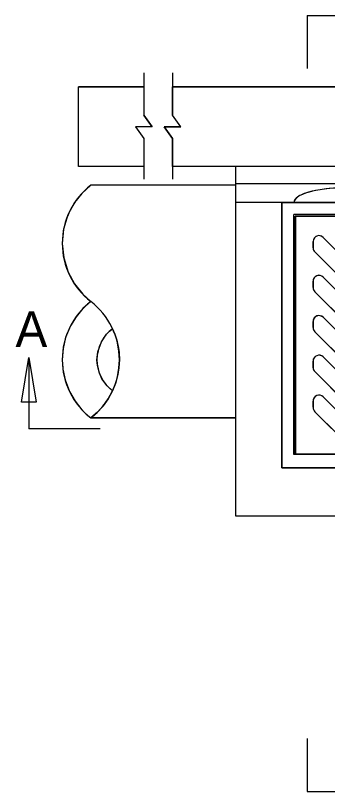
# Model space of a CAD drawing. Extents: x 2.3 to 15.4, y 0.6 to 10.3.
# Drawn here: x 2.284 to 3.376, y 2.296 to 5.014 of the extents above; entities that cross this region are included whole.
import ezdxf

# ---------------------------------------------------------------- set-up
doc = ezdxf.new("R2010")
doc.units = 0
for name, color, linetype in [('SD_P_Dimension Lines', 7, 'Continuous'), ('SD_P_Dimension Text', 7, 'Continuous'), ('SD_P_Prop Object Lines', 7, 'Continuous'), ('SD_P_Shading', 7, 'Continuous'), ('SD_X_Exist Object Lines', 7, 'Continuous')]:
    doc.layers.add(name, color=color, linetype=linetype)

msp = doc.modelspace()

# ---------------------------------------------------------------- linework, layer by layer
at = {"layer": 'SD_P_Dimension Lines'}
for p, q in [((3.3054, 5.014), (3.5554, 5.014)), ((3.3057, 4.8286), (3.3057, 5.0141)), ((2.305, 3.66), (2.331, 3.816)), ((2.331, 3.816), (2.331, 3.566)), ((2.331, 3.816), (2.357, 3.66)), ((2.357, 3.66), (2.305, 3.66)), ((2.581, 3.566), (2.331, 3.566)), ((3.3057, 2.2964), (3.3057, 2.4819)), ((3.3054, 2.296), (3.5554, 2.296))]:
    msp.add_line(p, q, dxfattribs=at)
at = {"layer": 'SD_P_Prop Object Lines'}
for p, q in [((2.505, 4.485), (2.505, 4.764)), ((2.7337, 4.764), (2.505, 4.764)), ((5.1921, 4.764), (2.8339, 4.764)), ((2.7337, 4.485), (2.505, 4.485)), ((5.1921, 4.485), (2.8339, 4.485)), ((3.055, 3.26), (3.055, 4.485)), ((3.0557, 4.4196), (2.5479, 4.4196)), ((4.971, 4.424), (3.055, 4.424)), ((4.971, 4.359), (3.055, 4.359)), ((3.216, 3.43), (3.216, 4.359)), ((3.258, 3.477), (3.258, 4.317)), ((4.768, 4.317), (3.258, 4.317)), ((3.263, 3.478), (3.263, 4.311)), ((4.764, 4.311), (3.263, 4.311)), ((3.326, 4.2), (3.326, 4.223)), ((3.361, 4.237), (4.023, 3.575)), ((3.332, 4.186), (3.971, 3.546)), ((3.3254, 4.0613), (3.3254, 4.0833)), ((3.361, 4.098), (3.724, 3.734)), ((3.332, 4.046), (3.672, 3.706)), ((3.3254, 3.9213), (3.3254, 3.9423)), ((3.361, 3.957), (3.634, 3.684)), ((3.332, 3.906), (3.692, 3.546)), ((3.361, 3.818), (3.603, 3.575)), ((3.3254, 3.7803), (3.3254, 3.8033)), ((3.332, 3.767), (3.552, 3.546)), ((3.361, 3.678), (3.463, 3.575)), ((3.3254, 3.6423), (3.3254, 3.6633)), ((3.332, 3.626), (3.412, 3.546)), ((3.0557, 3.6046), (2.5479, 3.6046)), ((4.768, 3.477), (3.258, 3.477)), ((4.764, 3.478), (3.263, 3.478)), ((4.81, 3.43), (3.216, 3.43)), ((4.971, 3.26), (3.055, 3.26))]:
    msp.add_line(p, q, dxfattribs=at)
for centre, radius, start, end in [((2.7054, 4.2159), 0.2576, 127.715, 232.285), ((3.3464, 4.2228), 0.0204, 44.3014, 179.3014), ((3.3459, 4.2003), 0.0199, 180.7544, 225.6427), ((3.3463, 4.0833), 0.0208, 45, 180), ((3.3471, 4.0616), 0.0217, 180.7976, 225.7976), ((2.7054, 3.8084), 0.2576, 127.715, 232.285), ((2.3903, 3.8084), 0.2576, 307.715, 52.285), ((3.3463, 3.9423), 0.0208, 45, 180), ((2.7054, 3.8084), 0.136, 126.8967, 233.1033), ((3.347, 3.9216), 0.0216, 180.687, 225.9082), ((3.3463, 3.8033), 0.0208, 45, 180), ((3.3447, 3.7816), 0.0193, 183.8604, 228.8604), ((3.3463, 3.6633), 0.0208, 45, 180), ((3.3484, 3.6421), 0.023, 179.5436, 224.4679)]:
    msp.add_arc(centre, radius, start, end, dxfattribs=at)
msp.add_ellipse((3.4337, 4.3591), major_axis=(-0.175, 0), ratio=0.291429, start_param=4.712389, end_param=6.283185, dxfattribs=at)
at = {"layer": 'SD_P_Shading'}
for points in [[(2.7337, 4.764), (2.7337, 4.6656), (2.7626, 4.6245), (2.7048, 4.6245), (2.7337, 4.5835), (2.7337, 4.485), (2.505, 4.485), (2.505, 4.764)], [(3.0557, 4.4196), (2.5479, 4.4196), (2.5165, 4.391), (2.4913, 4.3591), (2.468, 4.3158), (2.4527, 4.2657), (2.4479, 4.2159), (2.453, 4.1649), (2.4681, 4.1157), (2.4905, 4.0739), (2.5196, 4.0375), (2.5479, 4.0121), (2.5204, 3.9875), (2.4963, 3.9588), (2.4766, 3.9266), (2.4598, 3.8859), (2.4509, 3.8481), (2.4479, 3.8084), (2.45, 3.7752), (2.4577, 3.738), (2.4733, 3.6968), (2.4929, 3.6629), (2.517, 3.6328), (2.5321, 3.6178), (2.5479, 3.6046), (2.57, 3.6239), (2.5895, 3.6451), (2.6086, 3.6716), (2.6238, 3.6996), (2.6048, 3.7169), (2.5867, 3.742), (2.5767, 3.7646), (2.5709, 3.7884), (2.5694, 3.8084), (2.5723, 3.8362), (2.585, 3.8716), (2.6031, 3.898), (2.6131, 3.9082), (2.6238, 3.9171), (2.6319, 3.8977), (2.6387, 3.8766), (2.6446, 3.8494), (2.6466, 3.8336), (2.6479, 3.8084), (2.6463, 3.7801), (2.6427, 3.757), (2.6339, 3.7246), (2.6238, 3.6996), (2.6081, 3.6709), (2.5907, 3.6466), (2.571, 3.6248), (2.5479, 3.6046), (3.0557, 3.6046)], [(3.2167, 3.4301), (3.2167, 4.3591), (4.8107, 4.3591), (4.8107, 3.4301), (4.7687, 3.4771), (4.7647, 4.3111), (3.2637, 4.3111), (3.2637, 3.4781), (4.7687, 3.4771), (4.8107, 3.4301)]]:
    msp.add_lwpolyline(points, close=True, dxfattribs=at)
for points in [[(4.9717, 3.2601), (3.055, 3.26), (3.055, 4.485), (2.8339, 4.485), (2.8339, 4.5835), (2.805, 4.6245), (2.8627, 4.6245), (2.8339, 4.6656), (2.8339, 4.764), (5.1921, 4.764)], [(3.3969, 4.4089), (3.3713, 4.4067), (3.3499, 4.4041), (3.3342, 4.4011), (3.3199, 4.3979), (3.3077, 4.3945), (3.2947, 4.3903), (3.285, 4.3857), (3.2775, 4.3822), (3.2697, 4.377), (3.2636, 4.3714), (3.2597, 4.3646), (3.2587, 4.3591), (3.2167, 4.3591), (3.2167, 3.4301), (4.8107, 3.4301)], [(4.764, 3.478), (3.2637, 3.4781), (3.2637, 4.3111), (4.764, 4.311)], [(3.692, 3.906), (3.361, 4.237), (3.3565, 4.2405), (3.3509, 4.2427), (3.3449, 4.2431), (3.3388, 4.2417), (3.3347, 4.2395), (3.3302, 4.2352), (3.3272, 4.2297), (3.326, 4.223), (3.326, 4.2), (3.3264, 4.1963), (3.3276, 4.1924), (3.3294, 4.1891), (3.332, 4.186), (3.6515, 3.866)], [(3.5425, 3.916), (3.361, 4.098), (3.3564, 4.1015), (3.3505, 4.1037), (3.3449, 4.1041), (3.3383, 4.1026), (3.3337, 4.0999), (3.3293, 4.0954), (3.3265, 4.09), (3.3254, 4.0833), (3.3254, 4.0613), (3.3259, 4.0572), (3.3272, 4.053), (3.329, 4.0496), (3.332, 4.046), (3.502, 3.876)], [(3.4975, 3.8205), (3.361, 3.957), (3.3566, 3.9604), (3.3504, 3.9627), (3.3446, 3.9631), (3.3383, 3.9616), (3.3339, 3.9591), (3.3295, 3.9547), (3.3266, 3.9492), (3.3254, 3.9423), (3.3254, 3.9213), (3.326, 3.9164), (3.3272, 3.913), (3.329, 3.9096), (3.332, 3.906), (3.512, 3.726)], [(3.482, 3.6965), (3.361, 3.818), (3.3559, 3.8218), (3.3502, 3.8238), (3.3441, 3.824), (3.3383, 3.8226), (3.3335, 3.8198), (3.3291, 3.8151), (3.3265, 3.8099), (3.3254, 3.8033), (3.3254, 3.7803), (3.3262, 3.7761), (3.3274, 3.773), (3.3293, 3.7699), (3.332, 3.767), (3.442, 3.6565)], [(3.412, 3.6265), (3.361, 3.678), (3.356, 3.6817), (3.3504, 3.6837), (3.3446, 3.6841), (3.3383, 3.6826), (3.334, 3.6802), (3.3299, 3.6763), (3.3268, 3.6707), (3.3258, 3.6674), (3.3254, 3.6633), (3.3254, 3.6423), (3.3258, 3.638), (3.3271, 3.6335), (3.3292, 3.6295), (3.332, 3.626), (3.372, 3.586), (3.412, 3.546)]]:
    msp.add_lwpolyline(points, dxfattribs=at)
at = {"layer": 'SD_X_Exist Object Lines'}
for p, q in [((2.7337, 4.813), (2.7337, 4.6656)), ((2.8339, 4.813), (2.8339, 4.6656)), ((2.7626, 4.6245), (2.7337, 4.6656)), ((2.8627, 4.6245), (2.8339, 4.6656)), ((2.7626, 4.6245), (2.7048, 4.6245)), ((2.7048, 4.6245), (2.7337, 4.5835)), ((2.8627, 4.6245), (2.805, 4.6245)), ((2.805, 4.6245), (2.8339, 4.5835)), ((2.7337, 4.5835), (2.7337, 4.441)), ((2.8339, 4.5835), (2.8339, 4.441))]:
    msp.add_line(p, q, dxfattribs=at)

# ---------------------------------------------------------------- texts
at = {"layer": 'SD_P_Dimension Text'}
msp.add_text('A', height=0.125, dxfattribs=at).set_placement((2.2841, 3.853))

doc.saveas('drawing.dxf')
